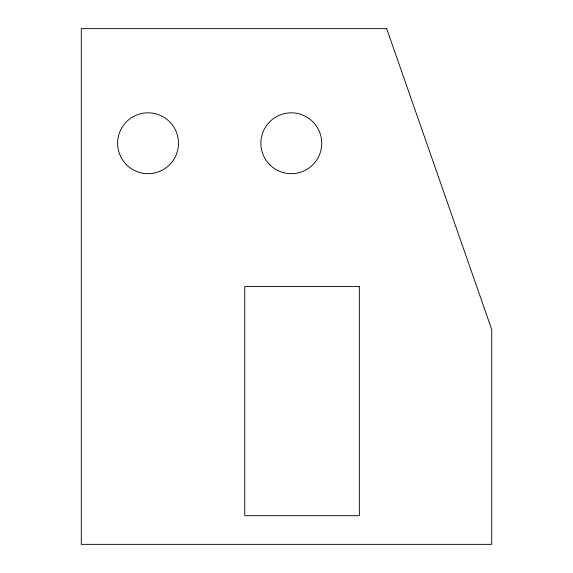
<?xml version="1.0" encoding="UTF-8"?>
<svg xmlns="http://www.w3.org/2000/svg" width="573" height="573" viewBox="0 0 573 573"><rect width="100%" height="100%" fill="white"/><g stroke="black" fill="none" stroke-linecap="round" stroke-linejoin="round"><path stroke-width="0.86" d="M386.703 28.65L81.294 28.65L81.294 544.35L491.706 544.35L491.706 329.475L386.703 28.65M359.343 286.5L244.743 286.5L244.743 515.7L359.343 515.7L359.343 286.5M269.776 164.773A30.441 30.441 0 0 0 320.701 151.129A30.441 30.441 0 0 0 283.42 113.848A30.441 30.441 0 0 0 269.776 164.773M126.526 164.773A30.441 30.441 0 0 0 177.451 151.129A30.441 30.441 0 0 0 140.17 113.848A30.441 30.441 0 0 0 126.526 164.773"/></g></svg>
